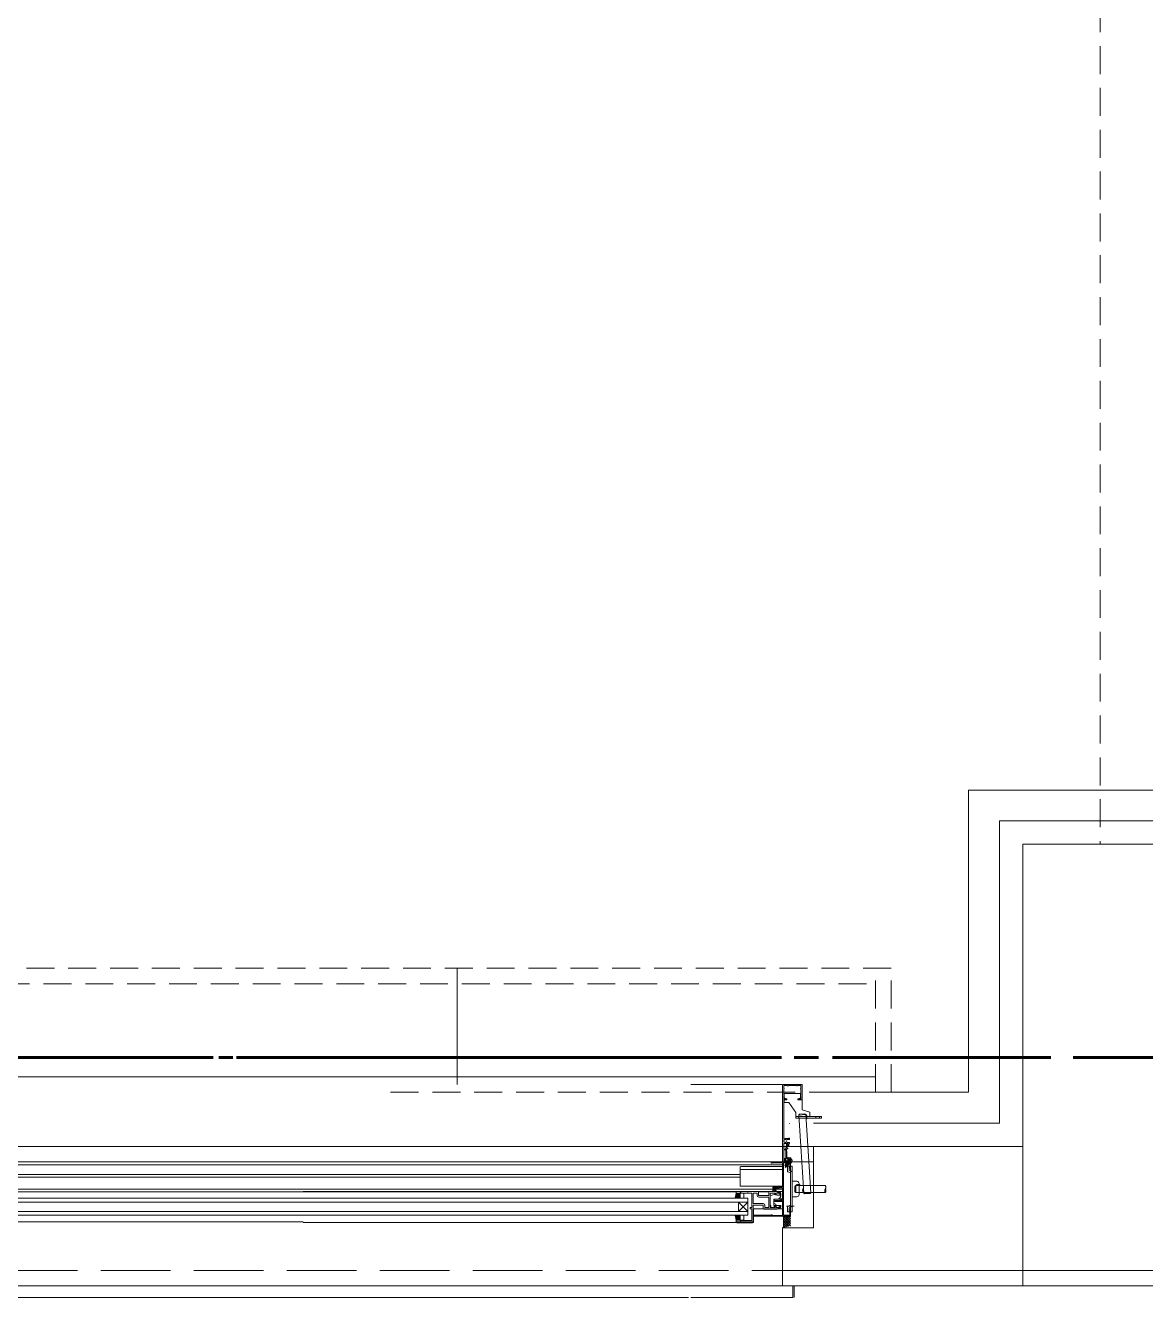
# Model space of a CAD drawing. Units: millimetres at full size, sheet at 1:30. Extents: x -16828 to 149130, y 47892 to 100313.
# Drawn here: x 10623 to 12068, y 50641 to 52283 of the extents above; entities that cross this region are included whole.
import ezdxf

# ---------------------------------------------------------------- set-up
doc = ezdxf.new("R2010")
doc.units = ezdxf.units.MM
doc.header["$LTSCALE"] = 30
for name, pattern in [('CHAIN2', [12, 9, -1, 1, -1]), ('DASHED1', [1.8, 1.2, -0.6]), ('DASHED3', [4, 3, -1]), ('DOUBLE_CHAIN1', [8.8, 5, -1, 0.6, -0.6, 0.6, -1])]:
    doc.linetypes.add(name, pattern=pattern)
for name, color, linetype, lineweight in [('0-0', 7, 'CHAIN2', 15), ('0-1', 7, 'Continuous', 15), ('2-0_通芯', 7, 'DOUBLE_CHAIN1', 15), ('2-1_躯体', 7, 'Continuous', 15), ('2-3_間仕切り', 7, 'Continuous', 15), ('2-A_建具', 7, 'Continuous', 15)]:
    doc.layers.add(name, color=color, linetype=linetype, lineweight=lineweight)

msp = doc.modelspace()

# ---------------------------------------------------------------- linework, layer by layer
at = {"layer": '0-0', "color": 1, "lineweight": 60}
msp.add_line((-9565.04, 50950.86), (35684.96, 50950.86), dxfattribs=at)
at = {"layer": '0-1', "linetype": 'DASHED1'}
msp.add_line((12009.96, 55225.86), (12009.96, 51225.86), dxfattribs=at)
at = {"layer": '0-1'}
for p, q in [((11909.96, 51225.86), (12459.96, 51225.86)), ((11909.96, 51225.86), (11909.96, 50655.86)), ((6459.96, 50835.86), (11909.96, 50835.86)), ((-6110.04, 50655.86), (31079.96, 50655.86))]:
    msp.add_line(p, q, dxfattribs=at)
at = {"layer": '0-1', "linetype": 'DASHED3'}
msp.add_line((-1280.04, 50675.86), (21780.96, 50675.86), dxfattribs=at)
at = {"layer": '2-0_通芯', "color": 1, "lineweight": 60}
msp.add_line((-10727.74, 50950.86), (35684.96, 50950.86), dxfattribs=at)
at = {"layer": '2-1_躯体'}
for p, q in [((11909.96, 51225.86), (12459.96, 51225.86)), ((11909.96, 51225.86), (11909.96, 50655.86)), ((11639.96, 50835.86), (11909.96, 50835.86)), ((11639.96, 50835.86), (11639.96, 50730.86)), ((11599.96, 50730.86), (11639.96, 50730.86)), ((11599.96, 50730.86), (11599.96, 50655.86)), ((11599.96, 50655.86), (12769.96, 50655.86))]:
    msp.add_line(p, q, dxfattribs=at)
at = {"layer": '2-1_躯体', "linetype": 'DASHED3'}
msp.add_line((11599.96, 50675.86), (12769.96, 50675.86), dxfattribs=at)
at = {"layer": '2-3_間仕切り'}
for p, q in [((11839.96, 51295.86), (11839.96, 50905.86)), ((11879.96, 51255.86), (11879.96, 50865.86)), ((11639.96, 50905.86), (11839.96, 50905.86)), ((11639.96, 50865.86), (11879.96, 50865.86))]:
    msp.add_line(p, q, dxfattribs=at)
for points in [[(11839.96, 51295.86), (12529.96, 51295.86), (12529.96, 50905.86)], [(11879.96, 51255.86), (12489.96, 51255.86), (12489.96, 50865.86)]]:
    msp.add_lwpolyline(points, dxfattribs=at)
at = {"layer": '2-A_建具', "linetype": 'DASHED1'}
for p, q in [((7275.96, 51065.86), (11093.96, 51065.86)), ((11719.96, 50905.86), (11719.96, 51065.86)), ((6649.96, 51045.86), (11719.96, 51045.86))]:
    msp.add_line(p, q, dxfattribs=at)
at = {"layer": '2-A_建具'}
for p, q in [((11179.96, 50915.86), (11179.96, 51065.86)), ((6649.96, 50925.86), (11719.96, 50925.86)), ((11599.96, 50915.86), (11481.46, 50915.86)), ((11600.46, 50915.86), (11624.46, 50915.86)), ((11624.96, 50882.91), (11624.96, 50915.36)), ((11601.46, 50895.36), (11601.46, 50846.19)), ((11601.96, 50904.41), (11601.96, 50898.81)), ((11622.96, 50904.41), (11601.96, 50904.41)), ((11601.96, 50898.81), (11603.46, 50897.31)), ((11601.96, 50895.91), (11601.96, 50892.41)), ((11604.76, 50895.91), (11601.96, 50895.91)), ((11604.21, 50895.86), (11601.96, 50895.86)), ((11603.46, 50897.31), (11604.76, 50897.31)), ((11620.16, 50897.31), (11621.46, 50897.31)), ((11624.96, 50895.91), (11620.16, 50895.91)), ((11624.46, 50895.86), (11620.71, 50895.86)), ((11621.46, 50897.31), (11622.96, 50898.81)), ((11622.96, 50898.81), (11622.96, 50904.41)), ((11616.96, 50879.56), (11616.96, 50872.41)), ((11629.65, 50876.96), (11620.67, 50876.36)), ((11627.47, 50775.56), (11620.67, 50876.36)), ((11634.96, 50880.23), (11624.96, 50882.91)), ((11629.65, 50876.96), (11628.58, 50877.89)), ((11636.45, 50776.16), (11629.65, 50876.96)), ((11634.96, 50880.23), (11634.96, 50874.71)), ((11608.76, 50865.66), (11608.96, 50865.86)), ((11649.96, 50874.71), (11616.96, 50874.71)), ((11616.96, 50872.41), (11649.96, 50872.41)), ((11642.81, 50872.41), (11642.81, 50874.71)), ((11647.31, 50872.41), (11647.31, 50874.71)), ((11649.96, 50872.41), (11649.96, 50874.71)), ((11601.64, 50843.36), (11601.68, 50843.21)), ((11601.68, 50842.71), (11601.64, 50842.56)), ((11602.61, 50844.55), (11602.46, 50844.54)), ((11603.38, 50844.8), (11603.26, 50844.75)), ((11604.26, 50844.58), (11604.17, 50844.66)), ((11605.16, 50844.11), (11605.02, 50844.11)), ((11602.46, 50841.39), (11602.61, 50841.37)), ((11603.26, 50841.17), (11603.38, 50841.12)), ((11604.17, 50841.26), (11604.26, 50841.35)), ((11605.02, 50841.81), (11605.16, 50841.81)), ((10405.96, 50815.86), (11639.96, 50815.86)), ((11599.96, 50811.96), (10405.96, 50811.96)), ((11598.96, 50809.96), (11545.96, 50809.96)), ((11603.88, 50813.28), (11602.74, 50811.3)), ((11602.74, 50811.3), (11603.53, 50809.68)), ((11604, 50811.6), (11602.77, 50811.37)), ((11606.48, 50814.48), (11603.19, 50808.8)), ((11604.41, 50810.91), (11603.53, 50809.68)), ((11603.79, 50809.53), (11603.53, 50809.68)), ((11603.84, 50813.87), (11603.75, 50813.72)), ((11603.75, 50813.72), (11603.97, 50813.34)), ((11603.75, 50813.72), (11606.37, 50812.77)), ((11603.97, 50809.84), (11603.79, 50809.53)), ((11603.84, 50813.87), (11604.28, 50813.87)), ((11606.51, 50812.9), (11603.84, 50813.87)), ((11605.77, 50812.19), (11603.88, 50813.28)), ((11603.93, 50813.26), (11603.97, 50813.34)), ((11606.22, 50812.62), (11603.97, 50813.34)), ((11605.43, 50809.97), (11603.97, 50809.84)), ((11604.19, 50814.48), (11604.1, 50814.32)), ((11604.1, 50814.32), (11604.32, 50813.95)), ((11604.1, 50814.32), (11607.88, 50812.95)), ((11604.19, 50814.48), (11604.63, 50814.48)), ((11607.97, 50813.1), (11604.19, 50814.48)), ((11604.28, 50813.87), (11604.32, 50813.95)), ((11604.28, 50813.87), (11607.4, 50812.88)), ((11607.44, 50812.95), (11604.32, 50813.95)), ((11604.41, 50810.91), (11606.61, 50812.99)), ((11604.54, 50815.08), (11604.45, 50814.93)), ((11604.45, 50814.93), (11604.67, 50814.55)), ((11604.45, 50814.93), (11608.23, 50813.56)), ((11604.54, 50815.08), (11604.98, 50815.08)), ((11608.32, 50813.71), (11604.54, 50815.08)), ((11604.63, 50814.48), (11604.67, 50814.55)), ((11604.63, 50814.48), (11607.75, 50813.48)), ((11607.79, 50813.56), (11604.67, 50814.55)), ((11604.89, 50815.69), (11604.8, 50815.54)), ((11604.8, 50815.54), (11605.02, 50815.16)), ((11604.8, 50815.54), (11608.58, 50814.16)), ((11604.89, 50815.69), (11605.33, 50815.69)), ((11608.67, 50814.32), (11604.89, 50815.69)), ((11604.98, 50815.08), (11605.02, 50815.16)), ((11604.98, 50815.08), (11608.1, 50814.09)), ((11608.14, 50814.16), (11605.02, 50815.16)), ((11605.24, 50816.29), (11605.15, 50816.14)), ((11605.15, 50816.14), (11605.37, 50815.76)), ((11605.15, 50816.14), (11608.93, 50814.77)), ((11605.24, 50816.29), (11605.68, 50816.29)), ((11609.02, 50814.92), (11605.24, 50816.29)), ((11605.33, 50815.69), (11605.37, 50815.76)), ((11605.33, 50815.69), (11608.45, 50814.69)), ((11608.49, 50814.77), (11605.37, 50815.76)), ((11605.5, 50816.75), (11605.72, 50816.37)), ((11605.63, 50820.01), (11606.27, 50820.93)), ((11611.69, 50816.51), (11605.63, 50820.01)), ((11605.68, 50816.29), (11605.72, 50816.37)), ((11605.68, 50816.29), (11608.8, 50815.3)), ((11605.94, 50817.51), (11605.85, 50817.36)), ((11605.85, 50817.36), (11606.07, 50816.98)), ((11605.85, 50817.36), (11609.63, 50815.98)), ((11606.03, 50816.9), (11606.07, 50816.98)), ((11609.19, 50815.98), (11606.07, 50816.98)), ((11606.09, 50803.98), (11606.09, 50810.36)), ((11606.09, 50810.36), (11608.39, 50810.36)), ((11606.2, 50817.96), (11606.42, 50817.58)), ((11606.2, 50817.96), (11609.98, 50816.59)), ((11606.38, 50817.51), (11606.42, 50817.58)), ((11606.38, 50817.51), (11609.5, 50816.51)), ((11609.54, 50816.59), (11606.42, 50817.58)), ((11606.74, 50811.63), (11606.48, 50811.78)), ((11606.55, 50818.57), (11606.77, 50818.19)), ((11610.02, 50816.67), (11606.6, 50818.64)), ((11606.7, 50811.66), (11607.09, 50812.35)), ((11606.73, 50818.11), (11606.77, 50818.19)), ((11608.14, 50817.75), (11606.77, 50818.19)), ((11606.91, 50818.69), (11606.81, 50818.52)), ((11606.93, 50812.56), (11607.53, 50812.35)), ((11606.98, 50815.35), (11607.58, 50816.39)), ((11607.62, 50812.5), (11607.02, 50812.72)), ((11607.4, 50812.88), (11607.44, 50812.95)), ((11607.62, 50812.5), (11607.4, 50812.88)), ((11607.88, 50812.95), (11607.44, 50812.95)), ((11607.62, 50812.5), (11607.53, 50812.35)), ((11607.75, 50813.48), (11607.79, 50813.56)), ((11607.97, 50813.1), (11607.75, 50813.48)), ((11608.23, 50813.56), (11607.79, 50813.56)), ((11607.97, 50813.1), (11607.88, 50812.95)), ((11608.08, 50817.25), (11610.54, 50821.51)), ((11608.1, 50814.09), (11608.14, 50814.16)), ((11608.32, 50813.71), (11608.1, 50814.09)), ((11608.58, 50814.16), (11608.14, 50814.16)), ((11608.32, 50813.71), (11608.23, 50813.56)), ((11608.39, 50810.36), (11608.39, 50804.86)), ((11608.45, 50814.69), (11608.49, 50814.77)), ((11608.67, 50814.32), (11608.45, 50814.69)), ((11608.93, 50814.77), (11608.49, 50814.77)), ((11608.67, 50814.32), (11608.58, 50814.16)), ((11608.8, 50815.3), (11608.84, 50815.38)), ((11609.02, 50814.92), (11608.8, 50815.3)), ((11609.02, 50814.92), (11608.93, 50814.77)), ((11609.15, 50815.91), (11609.19, 50815.98)), ((11609.37, 50815.53), (11609.15, 50815.91)), ((11609.63, 50815.98), (11609.19, 50815.98)), ((11609.5, 50816.51), (11609.54, 50816.59)), ((11609.72, 50816.13), (11609.5, 50816.51)), ((11609.98, 50816.59), (11609.54, 50816.59)), ((11609.72, 50816.13), (11609.63, 50815.98)), ((11609.91, 50816.96), (11609.81, 50816.79)), ((11609.96, 50807.36), (11609.96, 50815.86)), ((11609.96, 50810.36), (11609.96, 50751.36)), ((11609.96, 50810.36), (11612.26, 50810.36)), ((11610.02, 50816.67), (11609.98, 50816.59)), ((11611.69, 50816.51), (11612.17, 50817.53)), ((11612.26, 50810.36), (11612.25, 50751.36)), ((11544.96, 50799.46), (10422.46, 50799.46)), ((11544.96, 50796.06), (10422.46, 50796.06)), ((11544.96, 50808.96), (11544.96, 50785.46)), ((11599.96, 50805.92), (11544.96, 50805.92)), ((11605.59, 50809.65), (11603.79, 50809.53)), ((11606.71, 50803.06), (11609.89, 50801.77)), ((11608.39, 50804.86), (11609.89, 50804.25)), ((11609.89, 50804.25), (11612.19, 50803.32)), ((10422.46, 50777.46), (11539.96, 50777.46)), ((11599.96, 50777.56), (10981.21, 50777.56)), ((11539.96, 50777.66), (11539.96, 50776.06)), ((11598.96, 50784.46), (11545.96, 50784.46)), ((11587.46, 50782.86), (11587.46, 50781.56)), ((11588, 50780.36), (11587.46, 50779.82)), ((11587.46, 50780.06), (11587.46, 50778.06)), ((11590.66, 50779.36), (11587.46, 50779.36)), ((11589.76, 50780.36), (11587.76, 50780.36)), ((11587.76, 50778.23), (11587.96, 50779.36)), ((11589.35, 50780.36), (11588.35, 50779.36)), ((11589.55, 50782.77), (11589.05, 50782.27)), ((11589.26, 50781.76), (11589.6, 50781.76)), ((11589.36, 50779.36), (11591.58, 50777.68)), ((11590.47, 50782.83), (11589.4, 50781.76)), ((11591.66, 50781.33), (11589.69, 50779.36)), ((11589.96, 50779.36), (11591.78, 50777.96)), ((11591.65, 50782.66), (11590.06, 50781.07)), ((11590.06, 50781.3), (11590.06, 50780.66)), ((11592.66, 50782.66), (11590.56, 50782.66)), ((11591.5, 50779.82), (11591.2, 50779.52)), ((11591.66, 50781.46), (11591.66, 50780.36)), ((11591.96, 50781.76), (11593.36, 50781.76)), ((11593.19, 50782.86), (11592.09, 50781.76)), ((11596.75, 50776.27), (11592.53, 50777.54)), ((11593.64, 50781.96), (11593.46, 50781.78)), ((11593.66, 50782.06), (11593.66, 50782.56)), ((11612.26, 50790.86), (11618.26, 50790.86)), ((11616.76, 50785.36), (11615.76, 50784.36)), ((11654.96, 50785.36), (11616.76, 50785.36)), ((11616.76, 50785.36), (11616.76, 50776.36)), ((11621.26, 50787.86), (11621.26, 50773.86)), ((10407.46, 50769.06), (11554.96, 50769.06)), ((10407.46, 50764.06), (11554.96, 50764.06)), ((11539.96, 50775.56), (11538.46, 50769.06)), ((11544.73, 50775.56), (11538.53, 50769.36)), ((11538.86, 50769.06), (11538.53, 50769.39)), ((11540.27, 50769.06), (11538.8, 50770.53)), ((11543.32, 50775.56), (11538.95, 50771.2)), ((11541.69, 50769.06), (11539.06, 50771.68)), ((11543.1, 50769.06), (11539.33, 50772.83)), ((11541.9, 50775.56), (11539.38, 50773.03)), ((11544.52, 50769.06), (11539.6, 50773.98)), ((11544.96, 50774.37), (11539.65, 50769.06)), ((11540.49, 50775.56), (11539.8, 50774.87)), ((11544.96, 50770.03), (11539.86, 50775.13)), ((11544.96, 50775.56), (11539.96, 50775.56)), ((11544.96, 50771.45), (11540.84, 50775.56)), ((11544.96, 50772.96), (11541.06, 50769.06)), ((11544.96, 50772.86), (11542.26, 50775.56)), ((11544.96, 50771.55), (11542.47, 50769.06)), ((11542.96, 50764.06), (11554.96, 50752.06)), ((11542.96, 50752.06), (11554.96, 50764.06)), ((11542.96, 50764.06), (11542.96, 50752.06)), ((11544.96, 50774.27), (11543.67, 50775.56)), ((11544.96, 50770.13), (11543.89, 50769.06)), ((11544.96, 50769.06), (11544.96, 50776.26)), ((11544.96, 50774.56), (11544.96, 50770.06)), ((11548.96, 50775.56), (11545.96, 50775.56)), ((11545.96, 50769.06), (11548.96, 50769.06)), ((11549.96, 50770.06), (11549.96, 50774.56)), ((11554.92, 50775.63), (11555, 50775.63)), ((11554.96, 50747.06), (11554.96, 50769.06)), ((11561.96, 50762.09), (11574.89, 50762.09)), ((11589.59, 50774.4), (11584.95, 50772.73)), ((11588.46, 50767.71), (11588.46, 50759.46)), ((11588.46, 50764.66), (11599.96, 50764.66)), ((11588.68, 50767.66), (11594.06, 50767.71)), ((11590.73, 50761.58), (11588.73, 50762.31)), ((11591.06, 50760.06), (11591.06, 50761.11)), ((11591.15, 50774.37), (11592.46, 50773.76)), ((11599.96, 50768.06), (11594.84, 50768.06)), ((11597.46, 50771.66), (11597.46, 50775.32)), ((11612.26, 50770.86), (11618.26, 50770.86)), ((11654.96, 50776.36), (11616.76, 50776.36)), ((11627.47, 50775.56), (11636.45, 50776.16)), ((11627.47, 50775.56), (11628.53, 50774.63)), ((11554.96, 50752.06), (10407.46, 50752.06)), ((10407.46, 50747.06), (11554.96, 50747.06)), ((11539.96, 50740.56), (11538.46, 50747.06)), ((11538.86, 50747.06), (11538.53, 50746.74)), ((11544.73, 50740.56), (11538.53, 50746.76)), ((11540.27, 50747.06), (11538.8, 50745.59)), ((11543.32, 50740.56), (11538.95, 50744.93)), ((11541.69, 50747.06), (11539.06, 50744.44)), ((11543.1, 50747.06), (11539.33, 50743.29)), ((11544.52, 50747.06), (11539.6, 50742.14)), ((11544.96, 50741.75), (11539.65, 50747.06)), ((11544.96, 50746.09), (11539.86, 50740.99)), ((11544.96, 50744.68), (11540.84, 50740.56)), ((11544.96, 50743.16), (11541.06, 50747.06)), ((11544.96, 50744.58), (11542.47, 50747.06)), ((11544.96, 50745.99), (11543.89, 50747.06)), ((11544.96, 50747.06), (11544.96, 50739.86)), ((11544.96, 50741.56), (11544.96, 50746.06)), ((11545.96, 50747.06), (11548.96, 50747.06)), ((11549.96, 50746.06), (11549.96, 50741.56)), ((11561.96, 50755.16), (11599.96, 50755.16)), ((11584.96, 50747.26), (11562.16, 50747.26)), ((11562.16, 50745.86), (11609.46, 50745.86)), ((11584.56, 50759.76), (11583.96, 50759.76)), ((11584.56, 50759.76), (11584.56, 50757.09)), ((11588.36, 50757.76), (11589.53, 50757.76)), ((11588.36, 50757.09), (11588.36, 50757.76)), ((11597.46, 50759.46), (11588.46, 50759.46)), ((11589.53, 50757.76), (11589.53, 50759.46)), ((11589.83, 50759.76), (11590.76, 50759.76)), ((11592.53, 50755.18), (11596.75, 50756.45)), ((11609.96, 50736.86), (11600.96, 50745.86)), ((11609.96, 50745.86), (11600.96, 50736.86)), ((11606.96, 50745.86), (11600.96, 50739.86)), ((11603.96, 50745.86), (11600.96, 50742.86)), ((11609.96, 50739.86), (11603.96, 50745.86)), ((11614.96, 50758.86), (11604.96, 50758.86)), ((11606.08, 50757.74), (11606.08, 50751.36)), ((11606.08, 50751.36), (11608.38, 50751.36)), ((11606.71, 50758.67), (11609.88, 50759.95)), ((11609.96, 50742.86), (11606.96, 50745.86)), ((11608.38, 50751.36), (11608.38, 50756.86)), ((11609.96, 50746.36), (11609.96, 50754.36)), ((11609.96, 50751.36), (11612.25, 50751.36)), ((10400.96, 50738.56), (10981.21, 50738.56)), ((10981.21, 50737.76), (11562.16, 50737.76)), ((11541.9, 50740.56), (11539.38, 50743.09)), ((11539.66, 50738.56), (11539.66, 50738.26)), ((11562.16, 50738.26), (11539.66, 50738.26)), ((11540.49, 50740.56), (11539.8, 50741.25)), ((11544.96, 50740.56), (11539.96, 50740.56)), ((11540.66, 50737.26), (11561.16, 50737.26)), ((11544.96, 50743.26), (11542.26, 50740.56)), ((11544.96, 50741.85), (11543.67, 50740.56)), ((11548.96, 50740.56), (11545.96, 50740.56)), ((11609.96, 50733.86), (11600.96, 50742.86)), ((11609.96, 50742.86), (11600.96, 50733.86)), ((11608, 50732.82), (11600.96, 50739.86)), ((11609.96, 50739.86), (11600.96, 50730.86)), ((11605.66, 50732.17), (11600.96, 50736.86)), ((11603.31, 50731.51), (11600.96, 50733.86)), ((11609.96, 50736.86), (11605.11, 50732.01)), ((11609.96, 50733.86), (11609.27, 50733.17)), ((11614.96, 50655.86), (11614.96, 50640.86)), ((11478.46, 50640.86), (6891.46, 50640.86))]:
    msp.add_line(p, q, dxfattribs=at)
at = {"layer": '2-A_建具', "linetype": 'DASHED1'}
msp.add_lwpolyline([(11093.96, 50905.86), (11739.96, 50905.86), (11739.96, 51065.86), (11093.96, 51065.86)], dxfattribs=at)
at = {"layer": '2-A_建具'}
for points in [[(11599.96, 50815.86), (11599.96, 50915.36), (11600.46, 50915.86)], [(11601.46, 50913.86), (11601.46, 50911.69), (11601.53, 50911.5)], [(11601.53, 50910.22), (11601.46, 50910.03), (11601.46, 50901.69), (11601.53, 50901.5)], [(11605.82, 50914.29), (11605.63, 50914.36), (11601.96, 50914.36)], [(11617.82, 50914.29), (11617.63, 50914.36), (11607.29, 50914.36), (11607.1, 50914.29)], [(11622.96, 50914.36), (11619.29, 50914.36), (11619.1, 50914.29)], [(11623.39, 50911.5), (11623.46, 50911.69), (11623.46, 50913.86)], [(11623.39, 50901.5), (11623.46, 50901.69), (11623.46, 50910.03), (11623.39, 50910.22)], [(11601.53, 50900.22), (11601.46, 50900.03), (11601.46, 50897.56)], [(11601.96, 50897.06), (11603.47, 50897.06), (11603.68, 50897.15)], [(11601.96, 50892.41), (11607.96, 50892.41), (11616.96, 50879.56)], [(11621.23, 50897.15), (11621.44, 50897.06), (11622.96, 50897.06)], [(11623.46, 50897.56), (11623.46, 50900.03), (11623.39, 50900.22)], [(11628.58, 50877.89), (11621.6, 50877.42), (11620.67, 50876.36)], [(11603.46, 50846.16), (11607.54, 50846.16), (11608.06, 50846.46), (11608.76, 50846.46), (11608.76, 50844.86), (11605.86, 50844.86), (11605.56, 50844.54)], [(11605.56, 50841.38), (11605.86, 50841.06), (11608.76, 50841.06), (11608.76, 50839.46), (11607.76, 50839.46), (11607.76, 50836.46), (11606.36, 50836.46), (11606.36, 50836.96), (11606.76, 50837.53), (11606.76, 50839.76), (11601.46, 50839.76), (11601.46, 50832.36), (11603.36, 50832.36)], [(11603.36, 50831.36), (11601.46, 50831.36), (11601.46, 50820.36), (11603.63, 50820.36), (11603.86, 50817.8)], [(11602.45, 50818.65), (11602.73, 50817.06), (11603.86, 50817.06), (11603.86, 50825.4), (11603.98, 50825.59), (11603.98, 50826.14), (11603.86, 50826.32)], [(11603.86, 50826.32), (11603.86, 50833.37), (11604.86, 50837.11), (11604.86, 50839.06)], [(11605.06, 50831.56), (11605.06, 50829.16), (11605.36, 50828.86), (11605.36, 50820.16), (11608.27, 50818.48), (11608.37, 50818.29), (11608.84, 50818.01), (11609.06, 50818.02), (11611.87, 50816.4), (11610.75, 50814.46), (11609.96, 50814.46)], [(11605.79, 50839.31), (11606.92, 50837.37), (11606.11, 50837.15), (11605.21, 50833.76), (11606.26, 50833.76)], [(11584.96, 50815.86), (11584.96, 50814.26), (11586.16, 50814.26)], [(11586.76, 50814.86), (11599.96, 50814.86), (11599.96, 50783.86), (11588.46, 50783.86)], [(11609.46, 50754.86), (11608.96, 50754.86), (11608.36, 50753.82), (11608.36, 50752.86), (11609.06, 50752.86), (11609.06, 50747.06), (11601.16, 50747.06), (11601.16, 50814.66), (11609.06, 50814.66), (11609.06, 50808.86), (11608.36, 50808.86), (11608.36, 50807.9), (11608.96, 50806.86), (11609.46, 50806.86)], [(11602.87, 50817.67), (11602.59, 50819.26), (11601.46, 50819.26), (11601.46, 50815.86)], [(11603.97, 50809.84), (11607, 50812.69), (11605.43, 50809.97)], [(11604.36, 50810.81), (11604, 50811.6), (11604.58, 50812.88)], [(11607.81, 50815.86), (11605.34, 50817.29), (11604.51, 50815.86)], [(11606.74, 50811.63), (11605.59, 50809.65), (11605.43, 50809.97)], [(11609.37, 50815.53), (11605.59, 50816.9), (11605.5, 50816.75), (11609.28, 50815.38)], [(11605.59, 50816.9), (11606.03, 50816.9), (11609.15, 50815.91)], [(11609.37, 50815.53), (11609.28, 50815.38), (11608.84, 50815.38), (11605.72, 50816.37)], [(11609.72, 50816.13), (11605.94, 50817.51), (11606.38, 50817.51)], [(11609.6, 50816.91), (11606.29, 50818.11), (11606.2, 50817.96)], [(11606.29, 50818.11), (11606.73, 50818.11), (11608.48, 50817.55)], [(11606.6, 50818.64), (11606.55, 50818.57), (11607.02, 50818.4)], [(11607.53, 50812.35), (11607.09, 50812.35), (11606.85, 50812.42)], [(11608.07, 50821.33), (11607.94, 50819.31), (11608.63, 50818.21)], [(11611.62, 50819.28), (11609.93, 50818.16), (11608.63, 50818.21)], [(10418.61, 50780.56), (11589.76, 50780.56), (11589.76, 50781.36), (11588.66, 50781.36), (11588.66, 50782.86), (11593.86, 50782.86), (11593.86, 50781.36), (11592.76, 50781.36), (11592.76, 50780.56), (11599.96, 50780.56)], [(11597.46, 50775.32), (11592.39, 50777.46), (11592.39, 50777.66), (11582.46, 50777.66), (11582.46, 50777.46), (11568.46, 50777.46), (11568.46, 50777.66), (11539.96, 50777.66)], [(11581.96, 50777.06), (11581.96, 50772.56), (11568.96, 50772.56), (11568.96, 50777.06)], [(11595.06, 50781.56), (11595.06, 50782.66), (11599.96, 50782.66), (11599.96, 50767.36), (11597.65, 50767.36)], [(11615.76, 50784.36), (11615.76, 50777.36), (11616.76, 50776.36)], [(11544.96, 50776.26), (11545.96, 50776.26), (11547.69, 50775.63), (11554, 50775.63)], [(11555.92, 50775.63), (11559.96, 50775.63), (11559.96, 50757.09), (11559.09, 50757.09)], [(11567.03, 50772.63), (11567.03, 50775.63), (11561.96, 50775.63), (11561.96, 50762.09)], [(11576.89, 50760.09), (11576.89, 50757.09), (11582.03, 50757.09), (11582.03, 50770.63), (11569.03, 50770.63)], [(11597.46, 50757.4), (11597.46, 50759.46), (11595.16, 50759.46), (11595.16, 50758.66), (11596.26, 50758.66), (11596.26, 50757.45), (11595.06, 50757.09), (11591.06, 50757.09), (11591.06, 50758.66), (11592.16, 50758.66), (11592.16, 50759.46), (11589.86, 50759.46), (11589.86, 50757.09), (11583.96, 50757.09), (11583.96, 50775.63), (11589.86, 50775.63), (11589.86, 50773.26), (11590.86, 50773.26), (11590.86, 50775.63), (11595.06, 50775.63), (11596.46, 50775.21), (11596.46, 50773.76)], [(11589.66, 50764.66), (11589.66, 50765.96), (11599.96, 50765.96), (11599.96, 50746.86), (11586.76, 50746.86)], [(11588.46, 50767.71), (11594.06, 50767.71), (11594.7, 50767.94), (11596.39, 50769.36), (11597.46, 50771.66)], [(11597.26, 50767.66), (11592.96, 50767.66), (11588.92, 50767.31)], [(11597.46, 50772.96), (11592.46, 50772.96), (11592.46, 50773.76)], [(11628.53, 50774.63), (11635.52, 50775.1), (11636.45, 50776.16)], [(11558.76, 50757.26), (11557.96, 50757.26), (11557.96, 50755.16), (11559.96, 50755.16), (11559.96, 50740.49), (11547.69, 50740.49), (11545.96, 50739.86), (11544.96, 50739.86)], [(11561.96, 50739.06), (11561.96, 50760.16), (11574.96, 50760.16), (11574.96, 50755.66)], [(11561.96, 50755.26), (11575.46, 50755.26), (11575.46, 50755.06), (11592.39, 50755.06), (11592.39, 50755.16), (11596.75, 50756.45), (11597.26, 50756.81), (11597.46, 50757.4)], [(11562.16, 50737.76), (11562.16, 50754.57), (11561.96, 50754.57)], [(11586.16, 50747.46), (11584.96, 50747.46), (11584.96, 50745.86)], [(11599.96, 50745.86), (11600.96, 50744.86), (11600.96, 50731.86), (11599.96, 50730.86)], [(11608.38, 50756.86), (11609.88, 50757.47), (11612.18, 50758.4)], [(11539.96, 50740.06), (11539.96, 50738.56), (11561.46, 50738.56)], [(11612.96, 50655.86), (11612.96, 50640.86), (11481.46, 50640.86)]]:
    msp.add_lwpolyline(points, dxfattribs=at)
for centre, radius, start, end in [((11601.96, 50913.86), 0.5, 90.00001, 179.99999), ((11600.76, 50910.86), 1, 320.28486, 39.71514), ((11606.46, 50915.06), 1, 230.28486, 309.71514), ((11618.46, 50915.06), 1, 230.28486, 309.71514), ((11622.96, 50913.86), 0.5, 0.00001, 89.99999), ((11624.16, 50910.86), 1, 140.28486, 219.71514), ((11624.46, 50915.36), 0.5, 0.00001, 89.99999), ((11601.96, 50897.56), 0.5, 180.00001, 269.99999), ((11601.96, 50895.36), 0.5, 90.00001, 179.99999), ((11600.76, 50900.86), 1, 320.28486, 39.71514), ((11604.21, 50896.61), 0.75, 270.00002, 134.41533), ((11604.76, 50896.61), 0.7, 270, 90), ((11620.16, 50896.61), 0.7, 90, 270), ((11620.71, 50896.61), 0.75, 45.58467, 269.99998), ((11622.96, 50897.56), 0.5, 270.00001, 359.99999), ((11624.16, 50900.86), 1, 140.28486, 219.71514), ((11624.46, 50896.36), 0.5, 270.00001, 359.99999), ((11629.75, 50875.47), 1.5, 273.85934, 93.85934), ((11629.85, 50873.97), 1.5, 273.85934, 33.85934), ((11629.95, 50872.47), 1.5, 273.85934, 33.85934), ((11601.86, 50846.19), 0.4, 180.00006, 296.38784), ((11602.23, 50843.82), 0.75, 72.2996, 217.70036), ((11602.23, 50842.1), 0.75, 142.29964, 287.7004), ((11603.46, 50842.96), 1.8, 171.96925, 188.03075), ((11603.46, 50842.96), 3.2, 89.99998, 116.38778), ((11603.46, 50842.96), 1.8, 96.26017, 118.03073), ((11603.72, 50844.44), 0.5, 26.86995, 133.13013), ((11603.46, 50842.96), 1.8, 44.79286, 63.73983), ((11605.02, 50844.51), 0.4, 224.79276, 269.99993), ((11605.16, 50844.51), 0.4, 269.99999, 4.09604), ((11603.46, 50842.96), 1.8, 241.96927, 263.73983), ((11603.36, 50831.86), 0.5, 269.99999, 90.00001), ((11603.72, 50841.48), 0.5, 226.86987, 333.13005), ((11603.46, 50842.96), 1.8, 296.26017, 315.20714), ((11605.02, 50841.41), 0.4, 90.00007, 135.20724), ((11605.36, 50839.06), 0.5, 29.99999, 180), ((11606.26, 50831.56), 1.2, 90.00001, 179.99999), ((11605.16, 50841.41), 0.4, 355.90396, 90.00001), ((11606.26, 50833.26), 0.5, 269.99999, 90.00001), ((11545.96, 50808.96), 1, 90, 179.99999), ((11586.16, 50814.56), 0.3, 270, 0), ((11586.76, 50814.56), 0.3, 90, 180), ((11598.96, 50808.96), 1, 0, 90), ((11601.96, 50818.56), 0.5, 9.99999, 180), ((11603.36, 50817.76), 0.5, 190.00001, 5), ((11607.34, 50820.19), 1.3, 75.88085, 145), ((11606.79, 50812.82), 0.248, 330, 137.19096), ((11606.48, 50818.94), 0.5, 330, 60), ((11605.46, 50812.72), 9, 44.11915, 75.88085), ((11609.46, 50815.36), 0.5, 0, 90), ((11610.34, 50816.71), 0.5, 60, 150), ((11610.99, 50818.08), 1.3, 335, 44.11915), ((11607.09, 50803.98), 1, 180, 247.99665), ((11609.46, 50807.36), 0.5, 270, 0), ((11545.96, 50785.46), 1, 180, 270), ((11568.46, 50777.06), 0.5, 0, 90), ((11582.46, 50777.06), 0.5, 90, 180), ((11588.46, 50782.86), 1, 90, 180), ((11588.46, 50781.56), 1, 180, 270), ((11587.76, 50780.06), 0.3, 90, 180), ((11587.66, 50778.06), 0.2, 180.00001, 60), ((11589.26, 50782.06), 0.3, 135, 270), ((11589.76, 50782.56), 0.3, 90, 135), ((11589.6, 50782.06), 0.3, 270, 326.94427), ((11589.76, 50780.66), 0.3, 270, 0), ((11590.06, 50781.76), 0.25, 303.05573, 146.94427), ((11590.36, 50781.3), 0.3, 123.05573, 180), ((11590.36, 50782.66), 0.2, 0, 90), ((11590.66, 50780.36), 1, 270, 0), ((11591.76, 50777.76), 0.2, 204.41711, 84.41711), ((11591.96, 50781.46), 0.3, 90, 180), ((11592.39, 50777.06), 0.5, 73.30076, 90), ((11592.86, 50782.66), 0.2, 90, 180), ((11593.36, 50782.56), 0.3, 0, 90), ((11593.36, 50782.06), 0.3, 270, 0), ((11594.06, 50781.56), 1, 270, 0), ((11598.96, 50785.46), 1, 270, 0), ((11618.26, 50785.36), 1.5, 0, 180), ((11618.26, 50787.86), 3, 359.99878, 89.99845), ((11619.76, 50785.36), 1.5, 0, 120), ((11621.26, 50785.36), 1.5, 0, 120), ((11627.17, 50780.05), 1.5, 93.85934, 213.85934), ((11627.27, 50778.55), 1.5, 93.85934, 213.85934), ((11627.37, 50777.05), 1.5, 93.85934, 273.85934), ((11658.27, 50778.61), 4, 145.77113, 214.22887), ((11651.65, 50783.11), 4, 325.77113, 34.22887), ((11651.65, 50778.61), 4, 325.77113, 34.22887), ((11540.46, 50776.06), 0.5, 180, 270), ((11545.96, 50774.56), 1, 90.0001, 180.0001), ((11545.96, 50770.06), 1, 180.0001, 270.0001), ((11548.96, 50774.56), 1, 0.0001, 90.0001), ((11548.96, 50770.06), 1, 270.0001, 0.0001), ((11554, 50775.83), 0.2, 270, 336.42182), ((11554.46, 50775.63), 0.3, 23.57818, 156.42182), ((11554.92, 50775.83), 0.2, 203.57818, 270), ((11555, 50775.83), 0.2, 270, 336.42182), ((11555.46, 50775.63), 0.3, 23.57818, 156.42182), ((11555.92, 50775.83), 0.2, 203.57818, 270), ((11569.03, 50772.63), 2, 180, 270), ((11574.89, 50760.09), 2, 0, 90), ((11585.46, 50771.32), 1.5, 109.85326, 179.99999), ((11588.76, 50767.36), 0.3, 90.5, 179.99999), ((11588.96, 50766.81), 0.5, 95, 180), ((11588.96, 50762.76), 0.5, 180, 250), ((11589.93, 50773.46), 1, 93.88684, 109.85326), ((11590.56, 50761.11), 0.5, 0, 70), ((11590.73, 50773.46), 1, 65, 82.59308), ((11594.05, 50768.71), 1, 270.5, 310), ((11594.46, 50771.66), 3, 310, 0), ((11596.96, 50773.76), 0.5, 180, 0), ((11596.46, 50775.32), 1, 0, 73.30076), ((11597.26, 50767.46), 0.2, 14.47751, 90), ((11597.65, 50767.56), 0.2, 194.47751, 270), ((11618.26, 50773.86), 3, 269.99873, 359.99878), ((11545.96, 50746.06), 1, 89.9999, 179.9999), ((11548.96, 50746.06), 1, 359.9999, 89.9999), ((11558.76, 50757.06), 0.2, 35.09963, 90), ((11559.09, 50757.29), 0.2, 215.09963, 270), ((11575.46, 50755.66), 0.5, 180, 270), ((11586.16, 50747.16), 0.3, 0, 90), ((11586.76, 50747.16), 0.3, 180, 270), ((11589.83, 50759.46), 0.3, 90, 179.99999), ((11590.76, 50760.06), 0.3, 270, 0), ((11592.39, 50755.66), 0.5, 270, 286.69924), ((11596.46, 50757.4), 1, 286.69924, 0), ((11607.08, 50757.74), 1, 111.99783, 180), ((11609.46, 50754.36), 0.5, 0, 90), ((11609.46, 50746.36), 0.5, 270, 0), ((11540.66, 50738.26), 1, 180, 270), ((11540.46, 50740.06), 0.5, 90, 180), ((11545.96, 50741.56), 1, 179.9999, 269.9999), ((11548.96, 50741.56), 1, 269.9999, 359.9999), ((11561.16, 50738.26), 1, 270, 0), ((11561.46, 50739.06), 0.5, 270, 0)]:
    msp.add_arc(centre, radius, start, end, dxfattribs=at)

doc.saveas('drawing.dxf')
